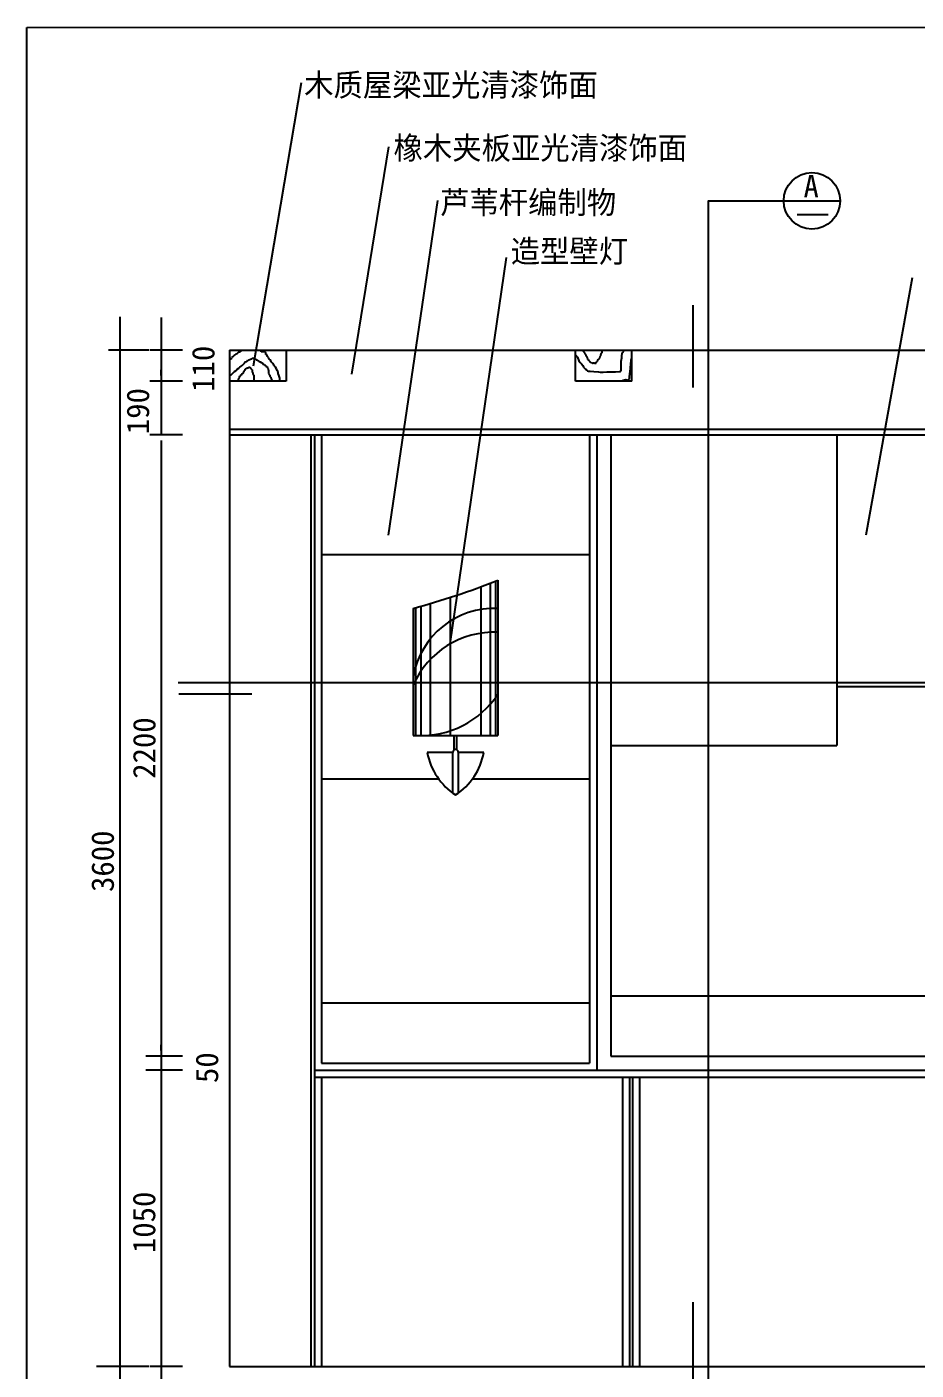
# Model space of a CAD drawing. Header units: metres. Extents: x 775 to 8252, y 359 to 9808.
# Drawn here: x 775 to 3925, y 5050 to 9808 of the extents above; entities that cross this region are included whole.
import ezdxf

# ---------------------------------------------------------------- set-up
doc = ezdxf.new("R2010")
doc.units = ezdxf.units.M
for name, color, linetype in [('3', 3, 'Continuous'), ('4', 4, 'Continuous'), ('7', 7, 'Continuous'), ('BH', 3, 'Continuous'), ('DIM', 3, 'Continuous'), ('K', 7, 'Continuous'), ('TEXT', 3, 'Continuous')]:
    doc.layers.add(name, color=color, linetype=linetype)
doc.dimstyles.get("Standard").update_dxf_attribs({"dimtxt": 2.5, "dimasz": 2.5, "dimexe": 1.25, "dimexo": 0.625, "dimtad": 1, "dimcen": 2.5, "dimazin": 3, "dimtfac": 1, "dimtmove": 0, "dimatfit": 3})

msp = doc.modelspace()

# ---------------------------------------------------------------- hatches: boundary and pattern name
at = {"layer": 'BH'}
h = msp.add_hatch(dxfattribs=at)
h.set_pattern_fill('GRATE', scale=1000)
h.paths.add_polyline_path([(2768.43, 8362.61), (1818.43, 8362.61), (1818.43, 6137.61), (2768.43, 6137.61)])
h.paths.add_polyline_path([(2443.43, 7298.29), (2298.43, 7298.29), (2298.43, 7246.96, -0.29), (2303.43, 7237.61), (2393.43, 7237.61, -0.21), (2293.43, 7087.61, -0.21), (2193.43, 7237.61), (2283.43, 7237.61, -0.29), (2288.43, 7246.96), (2288.43, 7298.29), (2143.43, 7298.29), (2143.43, 7748.29, 0.03), (2443.43, 7848.29)])
h = msp.add_hatch(dxfattribs=at)
h.set_pattern_fill('AR-RROOF', scale=500)
h.paths.add_polyline_path([(4443.43, 7350.56), (4443.43, 7471.6), (3643.43, 7471.6), (3643.43, 7262.61), (2843.43, 7262.61), (2843.43, 6162.61), (5243.43, 6162.61), (5243.43, 7350.56)])

# ---------------------------------------------------------------- linework, layer by layer
msp.add_line((3503.88, 9142.66), (3613.13, 9142.66))
at = {"layer": '3'}
for p, q in [((1493.43, 8382.61), (6593.43, 8382.61)), ((1781.43, 8362.61), (1781.43, 5062.61)), ((2793.43, 8362.61), (2793.43, 6112.61)), ((3643.43, 8362.61), (3643.43, 7262.61)), ((2383.27, 7825.02), (2383.27, 7298.29)), ((2416.59, 7837.7), (2416.59, 7298.29)), ((2435.12, 7844.98), (2435.12, 7298.29)), ((2170.27, 7755.65), (2170.27, 7298.29)), ((2203.6, 7765.21), (2203.6, 7298.29)), ((2274.51, 7787.12), (2274.51, 7298.29)), ((2151.75, 7750.54), (2151.75, 7298.29)), ((3643.43, 7471.6), (4443.43, 7471.6)), ((2843.43, 7262.61), (3643.43, 7262.61)), ((2910.93, 5062.61), (2910.93, 6087.61)), ((2920.93, 5062.61), (2920.93, 6087.61))]:
    msp.add_line(p, q, dxfattribs=at)
for centre, radius, start, end in [((2431.7, 7455.71), 292.82, 87.7, 169.87), ((2429.51, 7351.97), 311.78, 87.44, 156.57), ((2171.92, 7622.37), 324.48, 267.11, 326.8)]:
    msp.add_arc(centre, radius, start, end, dxfattribs=at)
at = {"layer": '4'}
for p, q in [((1493.43, 8662.61), (1493.43, 5062.61)), ((1493.43, 8662.61), (6593.43, 8662.61)), ((1693.43, 8662.61), (1693.43, 8552.61)), ((2718.43, 8552.61), (2718.43, 8662.61)), ((2918.43, 8552.61), (2918.43, 8662.61)), ((1693.43, 8552.61), (1493.43, 8552.61)), ((2918.43, 8552.61), (2718.43, 8552.61)), ((1493.43, 8362.61), (6593.43, 8362.61)), ((1793.43, 8362.61), (1793.43, 5062.61)), ((2843.43, 8362.61), (2843.43, 6162.61)), ((2443.43, 7848.29), (2443.43, 7298.29)), ((2143.43, 7748.29), (2143.43, 7298.29)), ((2143.43, 7298.29), (2443.43, 7298.29)), ((2288.43, 7246.96), (2288.43, 7298.29)), ((2298.43, 7246.96), (2298.43, 7298.29)), ((2283.43, 7237.61), (2193.43, 7237.61)), ((2283.43, 7094.45), (2283.43, 7238.93)), ((2303.43, 7094.45), (2303.43, 7238.93)), ((2393.43, 7237.61), (2303.43, 7237.61)), ((2843.43, 6162.61), (5243.43, 6162.61)), ((1493.43, 5062.61), (6593.43, 5062.61))]:
    msp.add_line(p, q, dxfattribs=at)
for centre, radius, start, end in [((1453.19, 10319.02), 2661.78, 285.03, 291.84), ((2415.94, 7277.62), 226.07, 190.19, 237.19), ((2293.43, 7238.27), 10.02, 356.25, 183.75), ((2170.93, 7277.62), 226.07, 302.81, 349.81)]:
    msp.add_arc(centre, radius, start, end, dxfattribs=at)
at = {"layer": '7'}
for p, q in [((1818.43, 8362.61), (1818.43, 6137.61)), ((2768.43, 8362.61), (2768.43, 6137.61)), ((1818.43, 6137.61), (2768.43, 6137.61)), ((1793.43, 6112.61), (6293.43, 6112.61)), ((1793.43, 6087.61), (6293.43, 6087.61)), ((1818.43, 6087.61), (1818.43, 5062.61)), ((2885.93, 5062.61), (2885.93, 6087.61)), ((2945.93, 5062.61), (2945.93, 6087.61))]:
    msp.add_line(p, q, dxfattribs=at)
at = {"layer": 'BH'}
for p, q in [((1528.06, 8656.94), (1533.7, 8660.7)), ((1533.7, 8660.7), (1537.46, 8662.58)), ((1537.46, 8662.58), (1539.35, 8662.58)), ((1603.33, 8658.82), (1603.33, 8660.7)), ((1605.21, 8658.82), (1603.33, 8658.82)), ((1605.21, 8656.94), (1605.21, 8658.82)), ((2744.78, 8662.1), (2744.78, 8659.78)), ((2744.78, 8659.78), (2745.24, 8659.32)), ((2745.24, 8659.32), (2745.71, 8658.39)), ((2812.43, 8658.86), (2812.43, 8661.17)), ((2812.89, 8658.86), (2812.43, 8658.86)), ((2812.89, 8655.15), (2812.89, 8658.86)), ((2888.87, 8658.39), (2889.34, 8658.86)), ((2889.34, 8659.78), (2889.8, 8660.24)), ((2889.34, 8658.86), (2889.34, 8659.78)), ((2889.8, 8660.24), (2889.8, 8660.71)), ((1497.95, 8632.51), (1499.83, 8632.51)), ((1499.83, 8632.51), (1501.71, 8636.27)), ((1501.71, 8636.27), (1505.47, 8640.03)), ((1505.47, 8640.03), (1509.24, 8643.78)), ((1509.24, 8643.78), (1513, 8645.66)), ((1513, 8645.66), (1516.77, 8649.42)), ((1516.77, 8649.42), (1520.53, 8651.3)), ((1520.53, 8651.3), (1524.29, 8655.06)), ((1524.29, 8655.06), (1528.06, 8656.94)), ((1537.46, 8608.07), (1541.23, 8611.83)), ((1541.23, 8611.83), (1543.11, 8613.71)), ((1543.11, 8613.71), (1544.99, 8615.59)), ((1544.99, 8615.59), (1546.87, 8617.47)), ((1546.87, 8617.47), (1548.75, 8621.23)), ((1548.75, 8621.23), (1552.52, 8623.11)), ((1552.52, 8623.11), (1554.4, 8623.11)), ((1554.4, 8623.11), (1556.28, 8624.99)), ((1556.28, 8624.99), (1558.16, 8626.87)), ((1558.16, 8626.87), (1560.05, 8626.87)), ((1560.05, 8626.87), (1561.93, 8628.75)), ((1561.93, 8628.75), (1567.57, 8630.63)), ((1567.57, 8630.63), (1571.34, 8632.51)), ((1571.34, 8632.51), (1573.22, 8634.39)), ((1573.22, 8634.39), (1580.74, 8634.39)), ((1580.74, 8634.39), (1582.63, 8632.51)), ((1582.63, 8632.51), (1584.51, 8630.63)), ((1584.51, 8630.63), (1588.27, 8628.75)), ((1588.27, 8628.75), (1592.04, 8626.87)), ((1592.04, 8626.87), (1593.92, 8624.99)), ((1593.92, 8624.99), (1597.68, 8623.11)), ((1597.68, 8623.11), (1601.44, 8621.23)), ((1601.44, 8621.23), (1607.09, 8617.47)), ((1620.26, 8656.94), (1605.21, 8656.94)), ((1607.09, 8617.47), (1610.85, 8615.59)), ((1610.85, 8615.59), (1612.73, 8611.83)), ((1612.73, 8611.83), (1616.5, 8611.83)), ((1616.5, 8611.83), (1618.38, 8609.95)), ((1620.26, 8655.06), (1620.26, 8656.94)), ((1622.14, 8653.18), (1620.26, 8655.06)), ((1622.14, 8647.54), (1622.14, 8653.18)), ((1624.02, 8645.66), (1622.14, 8647.54)), ((1625.91, 8645.66), (1624.02, 8645.66)), ((1625.91, 8643.78), (1625.91, 8645.66)), ((1627.79, 8640.03), (1625.91, 8643.78)), ((1629.67, 8638.15), (1627.79, 8640.03)), ((1631.55, 8636.27), (1629.67, 8638.15)), ((1631.55, 8634.39), (1631.55, 8636.27)), ((1633.43, 8630.63), (1631.55, 8634.39)), ((1637.2, 8628.75), (1633.43, 8630.63)), ((1639.08, 8624.99), (1637.2, 8628.75)), ((1640.96, 8621.23), (1639.08, 8624.99)), ((1642.84, 8619.35), (1640.96, 8621.23)), ((1646.61, 8615.59), (1642.84, 8619.35)), ((1648.49, 8611.83), (1646.61, 8615.59)), ((1650.37, 8609.95), (1648.49, 8611.83)), ((2719.3, 8644.97), (2719.3, 8644.51)), ((2719.3, 8644.51), (2720.69, 8642.66)), ((2720.69, 8642.66), (2725.32, 8638.03)), ((2725.32, 8638.03), (2729.95, 8625.07)), ((2729.95, 8625.07), (2734.59, 8619.52)), ((2734.59, 8619.52), (2739.22, 8613.96)), ((2739.22, 8613.96), (2743.85, 8608.41)), ((2745.71, 8658.39), (2746.63, 8657.93)), ((2746.63, 8657.93), (2747.56, 8657)), ((2747.56, 8657), (2748.49, 8655.62)), ((2748.49, 8655.62), (2748.95, 8654.23)), ((2748.95, 8654.23), (2749.88, 8653.3)), ((2749.88, 8653.3), (2750.34, 8652.38)), ((2750.34, 8652.38), (2752.19, 8649.6)), ((2752.19, 8649.6), (2752.66, 8648.21)), ((2752.66, 8648.21), (2753.12, 8647.29)), ((2753.12, 8647.29), (2753.58, 8646.82)), ((2753.58, 8646.82), (2754.05, 8646.82)), ((2754.05, 8646.82), (2754.05, 8646.36)), ((2754.05, 8646.36), (2754.51, 8645.9)), ((2754.51, 8645.9), (2754.97, 8645.43)), ((2754.97, 8645.43), (2755.44, 8644.51)), ((2755.44, 8644.51), (2756.83, 8641.73)), ((2756.83, 8641.73), (2756.83, 8640.81)), ((2756.83, 8640.81), (2757.29, 8639.88)), ((2757.29, 8639.88), (2757.75, 8639.42)), ((2757.75, 8639.42), (2758.22, 8639.42)), ((2758.22, 8639.42), (2758.68, 8638.95)), ((2758.68, 8638.95), (2758.68, 8637.57)), ((2758.68, 8637.57), (2759.14, 8635.71)), ((2759.14, 8635.71), (2759.61, 8634.33)), ((2759.61, 8634.33), (2760.53, 8632.94)), ((2760.53, 8632.94), (2760.53, 8631.55)), ((2760.53, 8631.55), (2761.46, 8630.62)), ((2761.46, 8630.62), (2761.46, 8630.16)), ((2761.46, 8630.16), (2762.39, 8630.16)), ((2762.39, 8630.16), (2762.39, 8629.7)), ((2762.39, 8629.7), (2763.31, 8629.24)), ((2763.31, 8629.24), (2764.7, 8627.85)), ((2764.7, 8627.85), (2765.63, 8626)), ((2765.63, 8626), (2766.56, 8625.07)), ((2766.56, 8625.07), (2767.48, 8623.68)), ((2767.48, 8623.68), (2767.95, 8622.29)), ((2767.95, 8622.29), (2768.87, 8621.37)), ((2768.87, 8621.37), (2769.8, 8620.9)), ((2769.8, 8620.9), (2770.73, 8620.9)), ((2770.73, 8620.9), (2772.58, 8619.05)), ((2772.58, 8619.05), (2777.21, 8618.13)), ((2777.21, 8618.13), (2779.07, 8617.2)), ((2779.07, 8617.2), (2780.92, 8617.2)), ((2780.92, 8617.2), (2781.38, 8617.66)), ((2781.38, 8617.66), (2784.63, 8617.66)), ((2784.63, 8617.66), (2786.48, 8617.2)), ((2786.48, 8617.2), (2788.33, 8617.2)), ((2788.33, 8617.2), (2789.72, 8616.74)), ((2789.72, 8616.74), (2790.65, 8616.74)), ((2790.65, 8616.74), (2791.11, 8617.2)), ((2791.11, 8618.59), (2791.58, 8619.52)), ((2791.11, 8617.2), (2791.11, 8618.59)), ((2791.58, 8620.44), (2792.5, 8621.37)), ((2791.58, 8619.52), (2791.58, 8620.44)), ((2792.5, 8621.37), (2792.97, 8621.37)), ((2792.97, 8621.37), (2793.43, 8621.83)), ((2793.43, 8621.83), (2793.89, 8622.29)), ((2793.89, 8622.29), (2794.82, 8622.76)), ((2794.82, 8622.76), (2795.75, 8624.14)), ((2795.75, 8624.14), (2797.14, 8626)), ((2797.14, 8626), (2798.06, 8627.85)), ((2798.06, 8627.85), (2798.99, 8629.24)), ((2798.99, 8629.24), (2799.45, 8630.16)), ((2799.45, 8630.16), (2800.38, 8630.62)), ((2800.38, 8630.62), (2800.84, 8631.55)), ((2800.84, 8631.55), (2801.31, 8631.55)), ((2801.31, 8631.55), (2802.23, 8632.01)), ((2802.23, 8632.01), (2803.62, 8633.4)), ((2803.62, 8633.4), (2804.09, 8634.33)), ((2804.09, 8634.33), (2804.55, 8636.18)), ((2804.55, 8636.18), (2805.48, 8638.03)), ((2805.48, 8638.03), (2805.94, 8639.42)), ((2805.94, 8640.81), (2807.79, 8642.66)), ((2805.94, 8639.42), (2805.94, 8640.81)), ((2807.79, 8642.66), (2808.26, 8643.58)), ((2808.26, 8646.36), (2808.72, 8648.21)), ((2808.26, 8643.58), (2808.26, 8646.36)), ((2808.72, 8648.21), (2809.65, 8650.99)), ((2809.65, 8650.99), (2810.11, 8651.91)), ((2810.11, 8651.91), (2811.04, 8652.84)), ((2811.04, 8653.3), (2811.96, 8653.3)), ((2811.04, 8652.84), (2811.04, 8653.3)), ((2811.96, 8653.3), (2812.43, 8653.76)), ((2812.43, 8654.23), (2812.89, 8655.15)), ((2812.43, 8653.76), (2812.43, 8654.23)), ((2880.07, 8613.5), (2880.53, 8618.13)), ((2880.07, 8590.36), (2880.07, 8613.5)), ((2880.53, 8623.68), (2881, 8629.24)), ((2880.53, 8618.13), (2880.53, 8623.68)), ((2881, 8631.09), (2881.46, 8631.55)), ((2881, 8629.24), (2881, 8631.09)), ((2881.46, 8631.55), (2881.92, 8632.48)), ((2881.92, 8643.12), (2882.39, 8644.51)), ((2881.92, 8632.48), (2881.92, 8643.12)), ((2882.39, 8644.51), (2882.85, 8645.43)), ((2882.85, 8646.36), (2883.31, 8646.82)), ((2882.85, 8645.43), (2882.85, 8646.36)), ((2883.31, 8646.82), (2883.78, 8647.75)), ((2883.78, 8649.14), (2884.24, 8650.99)), ((2883.78, 8647.75), (2883.78, 8649.14)), ((2884.24, 8650.99), (2885.17, 8652.84)), ((2885.17, 8652.84), (2885.63, 8654.23)), ((2885.63, 8654.23), (2886.09, 8655.62)), ((2886.09, 8655.62), (2886.56, 8656.08)), ((2886.56, 8656.08), (2887.48, 8656.08)), ((2887.48, 8656.08), (2887.95, 8656.54)), ((2887.95, 8656.54), (2888.41, 8656.54)), ((2888.41, 8657.93), (2888.87, 8657.93)), ((2888.41, 8656.54), (2888.41, 8657.93)), ((2888.87, 8657.93), (2888.87, 8658.39)), ((2913.43, 8613.04), (2912.04, 8600.08)), ((2914.82, 8626), (2913.43, 8613.04)), ((2915.28, 8631.55), (2914.82, 8626)), ((2915.75, 8632.94), (2915.28, 8631.55)), ((2916.21, 8633.86), (2915.75, 8632.94)), ((2916.67, 8634.79), (2916.21, 8633.86)), ((2916.67, 8636.18), (2916.67, 8634.79)), ((1494.18, 8572.36), (1497.95, 8574.23)), ((1494.18, 8570.48), (1494.18, 8572.36)), ((1497.95, 8574.23), (1501.71, 8577.99)), ((1501.71, 8577.99), (1507.36, 8583.63)), ((1507.36, 8583.63), (1511.12, 8587.39)), ((1511.12, 8587.39), (1516.77, 8591.15)), ((1516.77, 8591.15), (1520.53, 8594.91)), ((1520.53, 8594.91), (1526.17, 8598.67)), ((1526.17, 8598.67), (1529.94, 8602.43)), ((1526.17, 8562.96), (1528.06, 8564.84)), ((1528.06, 8568.6), (1529.94, 8570.48)), ((1528.06, 8564.84), (1528.06, 8568.6)), ((1529.94, 8602.43), (1533.7, 8606.19)), ((1529.94, 8570.48), (1531.82, 8572.36)), ((1531.82, 8572.36), (1533.7, 8576.11)), ((1533.7, 8606.19), (1537.46, 8608.07)), ((1533.7, 8576.11), (1535.58, 8576.11)), ((1535.58, 8576.11), (1537.46, 8577.99)), ((1537.46, 8579.87), (1539.35, 8579.87)), ((1537.46, 8577.99), (1537.46, 8579.87)), ((1539.35, 8581.75), (1541.23, 8581.75)), ((1539.35, 8579.87), (1539.35, 8581.75)), ((1541.23, 8581.75), (1543.11, 8583.63)), ((1543.11, 8587.39), (1544.99, 8587.39)), ((1543.11, 8583.63), (1543.11, 8587.39)), ((1544.99, 8589.27), (1546.87, 8589.27)), ((1544.99, 8587.39), (1544.99, 8589.27)), ((1546.87, 8591.15), (1548.75, 8593.03)), ((1546.87, 8589.27), (1546.87, 8591.15)), ((1548.75, 8594.91), (1550.64, 8596.79)), ((1548.75, 8593.03), (1548.75, 8594.91)), ((1550.64, 8596.79), (1554.4, 8598.67)), ((1554.4, 8598.67), (1556.28, 8600.55)), ((1556.28, 8600.55), (1560.05, 8600.55)), ((1560.05, 8602.43), (1565.69, 8602.43)), ((1560.05, 8600.55), (1560.05, 8602.43)), ((1565.69, 8602.43), (1565.69, 8600.55)), ((1565.69, 8600.55), (1567.57, 8598.67)), ((1567.57, 8598.67), (1569.45, 8596.79)), ((1569.45, 8596.79), (1571.34, 8594.91)), ((1571.34, 8594.91), (1571.34, 8593.03)), ((1571.34, 8593.03), (1573.22, 8593.03)), ((1573.22, 8593.03), (1573.22, 8583.63)), ((1573.22, 8583.63), (1575.1, 8583.63)), ((1575.1, 8583.63), (1575.1, 8577.99)), ((1575.1, 8577.99), (1576.98, 8577.99)), ((1576.98, 8577.99), (1576.98, 8574.23)), ((1576.98, 8574.23), (1578.86, 8574.23)), ((1578.86, 8574.23), (1578.86, 8554.18)), ((1618.38, 8609.95), (1620.26, 8608.07)), ((1620.26, 8608.07), (1622.14, 8606.19)), ((1622.14, 8606.19), (1624.02, 8604.31)), ((1624.02, 8604.31), (1625.91, 8604.31)), ((1625.91, 8604.31), (1625.91, 8602.43)), ((1625.91, 8602.43), (1627.79, 8600.55)), ((1627.79, 8600.55), (1627.79, 8598.67)), ((1627.79, 8598.67), (1629.67, 8596.79)), ((1629.67, 8596.79), (1629.67, 8593.03)), ((1629.67, 8593.03), (1631.55, 8591.15)), ((1631.55, 8591.15), (1631.55, 8579.87)), ((1631.55, 8579.87), (1633.43, 8577.99)), ((1633.43, 8577.99), (1633.43, 8574.23)), ((1633.43, 8574.23), (1635.32, 8574.23)), ((1635.32, 8574.23), (1635.32, 8570.48)), ((1635.32, 8570.48), (1637.2, 8568.6)), ((1637.2, 8568.6), (1637.2, 8566.72)), ((1637.2, 8566.72), (1639.08, 8566.72)), ((1639.08, 8566.72), (1639.08, 8562.96)), ((1652.25, 8606.19), (1650.37, 8609.95)), ((1656.01, 8602.43), (1652.25, 8606.19)), ((1659.78, 8596.79), (1656.01, 8602.43)), ((1661.66, 8591.15), (1659.78, 8596.79)), ((1663.54, 8587.39), (1661.66, 8591.15)), ((1665.42, 8583.63), (1663.54, 8587.39)), ((1665.42, 8579.87), (1665.42, 8583.63)), ((1667.3, 8574.23), (1665.42, 8579.87)), ((1671.07, 8562.96), (1667.3, 8574.23)), ((2743.85, 8608.41), (2745.24, 8606.56)), ((2745.24, 8606.56), (2747.1, 8601.93)), ((2747.1, 8601.93), (2748.49, 8600.08)), ((2748.49, 8600.08), (2749.41, 8599.61)), ((2749.41, 8599.61), (2749.88, 8599.15)), ((2749.88, 8599.15), (2750.8, 8598.69)), ((2750.8, 8598.69), (2751.73, 8597.76)), ((2751.73, 8597.76), (2752.66, 8597.3)), ((2752.66, 8597.3), (2753.58, 8595.91)), ((2753.58, 8595.91), (2754.97, 8594.52)), ((2754.97, 8594.52), (2756.83, 8592.67)), ((2756.83, 8592.67), (2758.22, 8591.28)), ((2758.22, 8591.28), (2760.07, 8589.9)), ((2760.07, 8589.9), (2761.92, 8588.97)), ((2761.92, 8588.97), (2762.85, 8588.51)), ((2762.85, 8588.51), (2766.09, 8588.51)), ((2766.09, 8588.51), (2770.73, 8588.04)), ((2770.73, 8588.04), (2783.7, 8587.12)), ((2783.7, 8587.12), (2800.38, 8586.19)), ((2800.38, 8586.19), (2805.94, 8584.8)), ((2805.94, 8584.8), (2807.33, 8584.34)), ((2807.33, 8584.34), (2810.57, 8584.34)), ((2810.57, 8584.34), (2816.13, 8585.27)), ((2816.13, 8585.27), (2829.11, 8585.73)), ((2829.11, 8585.73), (2845.78, 8586.19)), ((2845.78, 8586.19), (2860.61, 8586.19)), ((2860.61, 8586.19), (2873.58, 8586.66)), ((2873.58, 8586.66), (2878.22, 8587.12)), ((2878.22, 8587.12), (2879.14, 8588.51)), ((2879.14, 8588.51), (2880.07, 8590.36)), ((2908.8, 8567.37), (2908.33, 8562.75)), ((2909.72, 8579.71), (2908.8, 8567.37)), ((2910.65, 8585.27), (2909.72, 8579.71)), ((2912.04, 8600.08), (2910.65, 8585.27)), ((1524.29, 8559.2), (1526.17, 8561.08)), ((1524.29, 8554.18), (1524.29, 8559.2)), ((1526.17, 8561.08), (1526.17, 8562.96)), ((1639.08, 8562.96), (1640.96, 8562.96)), ((1640.96, 8562.96), (1640.96, 8559.2)), ((1640.96, 8559.2), (1642.84, 8559.2)), ((1642.84, 8559.2), (1642.84, 8557.32)), ((1642.84, 8557.32), (1644.72, 8556.06)), ((1644.72, 8556.06), (1644.72, 8554.18)), ((1669.19, 8557.32), (1671.07, 8557.32)), ((1671.07, 8557.32), (1671.07, 8562.96)), ((2884.24, 8554.88), (2883.31, 8554.88)), ((2884.24, 8554.42), (2884.24, 8554.88)), ((2885.17, 8554.42), (2884.24, 8554.42)), ((2886.09, 8554.88), (2885.17, 8554.42)), ((2887.02, 8554.88), (2886.09, 8554.88)), ((2887.48, 8555.34), (2887.02, 8554.88)), ((2887.95, 8555.34), (2887.48, 8555.34)), ((2888.41, 8555.8), (2887.95, 8555.34)), ((2888.87, 8555.8), (2888.41, 8555.8)), ((2889.34, 8555.34), (2888.87, 8555.8)), ((2890.73, 8555.34), (2889.34, 8555.34)), ((2890.73, 8555.8), (2890.73, 8555.34)), ((2891.19, 8555.8), (2890.73, 8555.8)), ((2891.65, 8556.73), (2891.19, 8556.27)), ((2891.19, 8556.27), (2891.19, 8555.8)), ((2891.65, 8557.19), (2891.65, 8556.73)), ((2892.12, 8556.73), (2891.65, 8557.19)), ((2894.43, 8556.73), (2892.12, 8556.73)), ((2894.9, 8557.19), (2894.43, 8556.73)), ((2897.21, 8557.19), (2894.9, 8557.19)), ((2899.07, 8556.73), (2897.21, 8557.19)), ((2900.46, 8555.8), (2899.07, 8556.73)), ((2901.38, 8555.8), (2900.46, 8555.8)), ((2902.77, 8556.27), (2901.38, 8555.8)), ((2903.24, 8556.27), (2902.77, 8556.27)), ((2904.63, 8556.73), (2903.24, 8556.27)), ((2905.55, 8557.19), (2904.63, 8556.73)), ((2906.48, 8558.12), (2905.55, 8557.19)), ((2906.94, 8559.51), (2906.48, 8559.04)), ((2906.48, 8559.04), (2906.48, 8558.12)), ((2907.41, 8561.36), (2906.94, 8560.43)), ((2906.94, 8560.43), (2906.94, 8559.51)), ((2908.33, 8562.75), (2907.41, 8561.36))]:
    msp.add_line(p, q, dxfattribs=at)
at = {"layer": 'DIM'}
for p, q in [((1104.29, 8781.29), (1104.29, 4934.25)), ((1251.11, 8778.26), (1251.11, 8552.61)), ((1207.61, 8662.61), (1064.29, 8662.61)), ((1326.09, 8662.61), (1211.11, 8662.61)), ((1251.11, 8572.61), (1251.11, 8592.61)), ((1326.09, 8552.61), (1211.11, 8552.61)), ((1326.09, 8552.61), (1211.11, 8552.61)), ((1251.11, 8552.61), (1251.11, 8362.61)), ((1251.11, 8532.61), (1251.11, 8512.61)), ((1326.09, 8362.61), (1211.11, 8362.61)), ((1326.09, 8362.61), (1211.11, 8362.61)), ((1251.11, 8342.61), (1251.11, 8322.61)), ((1251.11, 8342.61), (1251.11, 6074.07)), ((6893.24, 7484.99), (1311.1, 7484.99)), ((1251.11, 6182.61), (1251.11, 6202.61)), ((1326.09, 6162.61), (1196.52, 6162.61)), ((1326.09, 6162.61), (1196.52, 6162.61)), ((1251.11, 6162.61), (1251.11, 6112.61)), ((1326.09, 6112.61), (1195.97, 6112.61)), ((1326.09, 6112.61), (1211.11, 6112.61)), ((1251.11, 6092.61), (1251.11, 4932.73)), ((1251.11, 6092.61), (1251.11, 6072.61)), ((1207.61, 5062.61), (1021.84, 5062.61)), ((1326.09, 5062.61), (1211.11, 5062.61))]:
    msp.add_line(p, q, dxfattribs=at)
for points in [[(3190.01, 4995.68), (3190.01, 9191.62), (3435.95, 9191.62)], [(3435.95, 9191.62), (3655.14, 9191.62)], [(3135.21, 8530.45), (3135.21, 8822.04)], [(1313, 7444.99), (1571.74, 7444.99)], [(3135.21, 4998.98), (3135.21, 5291.18)]]:
    msp.add_lwpolyline(points, dxfattribs=at)
msp.add_circle((3555.95, 9191.62), 100, dxfattribs=at)
at = {"layer": 'K'}
msp.add_lwpolyline([(775.19, 9804.96), (8252.18, 9807.73), (8252.18, 358.77), (775.19, 358.77)], close=True, dxfattribs=at)

# ---------------------------------------------------------------- texts
for s, p in [('110', (1439.72, 8515.18)), ('190', (1208.23, 8365.18)), ('2200', (1230.65, 7144.7)), ('3600', (1083.36, 6743.77)), ('50', (1452.83, 6067.17)), ('1050', (1229.95, 5464.84))]:
    msp.add_text(s, height=80, rotation=90).set_placement(p)
at = {"layer": 'DIM'}
msp.add_text('A', height=80, dxfattribs=at).set_placement((3525.86, 9203.44))
at = {"layer": 'TEXT'}
for s, p in [('木质屋梁亚光清漆饰面', (1757.33, 9561.93)), ('橡木夹板亚光清漆饰面', (2073.79, 9338.57)), ('芦苇杆编制物', (2238.62, 9145.95)), ('造型壁灯', (2488.59, 8973.25))]:
    msp.add_text(s, height=80, dxfattribs=at).set_placement(p)

# ---------------------------------------------------------------- leaders
at = {"layer": 'DIM'}
for points in [[(1577.6, 8607.31), (1747.47, 9610.76)], [(1926.48, 8578.25), (2057.58, 9383.15)], [(2056.28, 8007.19), (2230.48, 9192.56)], [(2274.51, 7622.49), (2474.3, 8990.91)], [(3747.36, 8008.16), (3912.44, 8920.28)]]:
    msp.add_leader(points, dimstyle='Standard', dxfattribs=at)

doc.saveas('drawing.dxf')
